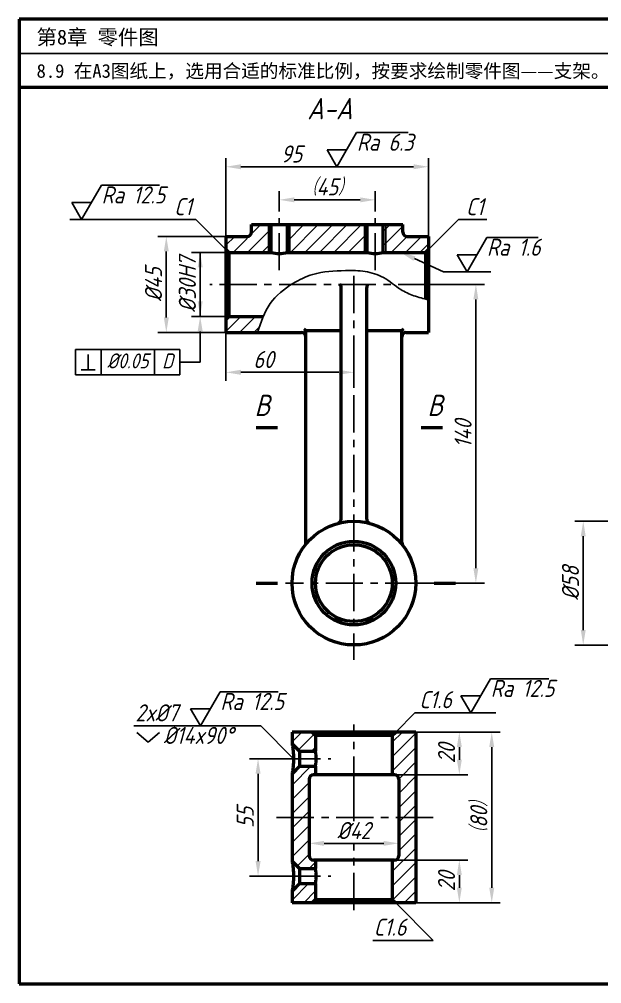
# Model space of a CAD drawing. Header units: millimetres. Extents: x 0 to 322, y 0 to 226.
# Drawn here: x 0 to 136.6, y 0 to 226 of the extents above; entities that cross this region are included whole.
import ezdxf

# ---------------------------------------------------------------- set-up
doc = ezdxf.new("R2010")
doc.units = ezdxf.units.MM
doc.header["$LTSCALE"] = 0.275
doc.linetypes.add('CENTER', pattern=[50.8, 31.75, -6.35, 6.35, -6.35])
for name, color, linetype in [('尺寸层', 7, 'Continuous'), ('点画线层', 7, 'CENTER'), ('细实线层', 7, 'Continuous')]:
    doc.layers.add(name, color=color, linetype=linetype)
doc.layers.add('粗实线层', color=7, linetype='Continuous', lineweight=50)
doc.styles.get("Standard").update_dxf_attribs({"font": 'gbeitc.shx', "height": 4, "bigfont": 'gbcbig.shx'})
doc.styles.add('宋体', font='SimSun.ttf', dxfattribs={"height": 3.5})
doc.dimstyles.new('ISO-25', dxfattribs={"dimtxt": 4, "dimasz": 3.5, "dimexe": 2, "dimexo": 0, "dimgap": 1, "dimtad": 1, "dimtoh": 1, "dimdsep": 46, "dimtxsty": 'Standard', "dimcen": 0, "dimclrd": 256, "dimclre": 256, "dimclrt": 256, "dimadec": 0, "dimazin": 0, "dimtfac": 1, "dimtmove": 0, "dimatfit": 2, "dimfxl": 0, "dimlwd": -1, "dimlwe": -1, "dimarcsym": 0})

# ---------------------------------------------------------------- blocks, each defined once
blk = doc.blocks.new('*D20')
at = {"layer": 'Defpoints', "color": 0, "transparency": 16777216}
for p in [(55.98, 52.72), (61.9, 52.72), (61.9, 25.22)]:
    blk.add_point(p, dxfattribs=at)
at = {"layer": '尺寸层', "transparency": 16777216}
for p, q in [((61.9, 52.72), (53.98, 52.72)), ((55.98, 28.72), (55.98, 49.22)), ((61.9, 25.22), (53.98, 25.22))]:
    blk.add_line(p, q, dxfattribs=at)
for points in [[(55.4, 49.22), (56.57, 49.22), (55.98, 52.72)], [(55.4, 28.72), (56.57, 28.72), (55.98, 25.22)]]:
    blk.add_solid(points, dxfattribs=at)
at = {"layer": '尺寸层', "transparency": 16777216, "insert": (52.98, 38.97), "char_height": 4, "attachment_point": 5, "rotation": 90}
blk.add_mtext('55', dxfattribs=at)
blk = doc.blocks.new('*D21')
at = {"layer": 'Defpoints', "color": 0, "transparency": 16777216}
for p in [(92.95, 58.97), (87.95, 48.97), (103.17, 48.97)]:
    blk.add_point(p, dxfattribs=at)
at = {"layer": '尺寸层', "transparency": 16777216}
for p, q in [((92.95, 58.97), (105.17, 58.97)), ((103.17, 55.47), (103.17, 52.47)), ((87.95, 48.97), (105.17, 48.97))]:
    blk.add_line(p, q, dxfattribs=at)
for points in [[(102.59, 55.47), (103.75, 55.47), (103.17, 58.97)], [(102.59, 52.47), (103.75, 52.47), (103.17, 48.97)]]:
    blk.add_solid(points, dxfattribs=at)
at = {"layer": '尺寸层', "transparency": 16777216, "insert": (100.17, 53.97), "char_height": 4, "attachment_point": 5, "rotation": 90}
blk.add_mtext('20', dxfattribs=at)
blk = doc.blocks.new('*D22')
at = {"layer": 'Defpoints', "color": 0, "transparency": 16777216}
for p in [(87.95, 28.97), (103.17, 28.97), (92.95, 18.97)]:
    blk.add_point(p, dxfattribs=at)
at = {"layer": '尺寸层', "transparency": 16777216}
for p, q in [((87.95, 28.97), (105.17, 28.97)), ((103.17, 22.47), (103.17, 25.47)), ((92.95, 18.97), (105.17, 18.97))]:
    blk.add_line(p, q, dxfattribs=at)
for points in [[(102.59, 25.47), (103.75, 25.47), (103.17, 28.97)], [(102.59, 22.47), (103.75, 22.47), (103.17, 18.97)]]:
    blk.add_solid(points, dxfattribs=at)
at = {"layer": '尺寸层', "transparency": 16777216, "insert": (100.17, 23.97), "char_height": 4, "attachment_point": 5, "rotation": 90}
blk.add_mtext('20', dxfattribs=at)
blk = doc.blocks.new('*D23')
at = {"layer": 'Defpoints', "color": 0, "transparency": 16777216}
for p in [(92.95, 58.97), (110.77, 58.97), (92.95, 18.97)]:
    blk.add_point(p, dxfattribs=at)
at = {"layer": '尺寸层', "transparency": 16777216}
for p, q in [((92.95, 58.97), (112.77, 58.97)), ((110.77, 22.47), (110.77, 55.47)), ((92.95, 18.97), (112.77, 18.97))]:
    blk.add_line(p, q, dxfattribs=at)
for points in [[(110.18, 55.47), (111.35, 55.47), (110.77, 58.97)], [(110.18, 22.47), (111.35, 22.47), (110.77, 18.97)]]:
    blk.add_solid(points, dxfattribs=at)
at = {"layer": '尺寸层', "transparency": 16777216, "insert": (107.77, 38.97), "char_height": 4, "attachment_point": 5, "rotation": 90}
blk.add_mtext('（80）', dxfattribs=at)
blk = doc.blocks.new('*D24')
at = {"layer": 'Defpoints', "color": 0, "transparency": 16777216}
for p in [(88.95, 32.89), (67.95, 29.97), (88.95, 29.97)]:
    blk.add_point(p, dxfattribs=at)
at = {"layer": '尺寸层', "transparency": 16777216}
for p, q in [((67.95, 29.97), (67.95, 34.89)), ((88.95, 29.97), (88.95, 34.89)), ((71.45, 32.89), (85.45, 32.89))]:
    blk.add_line(p, q, dxfattribs=at)
for points in [[(71.45, 33.47), (71.45, 32.31), (67.95, 32.89)], [(85.45, 33.47), (85.45, 32.31), (88.95, 32.89)]]:
    blk.add_solid(points, dxfattribs=at)
at = {"layer": '尺寸层', "transparency": 16777216, "insert": (78.45, 35.89), "char_height": 4, "attachment_point": 5}
blk.add_mtext('%%C42', dxfattribs=at)
blk = doc.blocks.new('*D29')
at = {"layer": 'Defpoints', "color": 0, "transparency": 16777216}
for p in [(97.58, 163.87), (107.05, 163.87), (94.55, 93.87)]:
    blk.add_point(p, dxfattribs=at)
at = {"layer": '尺寸层', "transparency": 16777216}
for p, q in [((97.58, 163.87), (109.05, 163.87)), ((107.05, 97.37), (107.05, 160.37)), ((94.55, 93.87), (109.05, 93.87))]:
    blk.add_line(p, q, dxfattribs=at)
for points in [[(106.46, 160.37), (107.63, 160.37), (107.05, 163.87)], [(106.46, 97.37), (107.63, 97.37), (107.05, 93.87)]]:
    blk.add_solid(points, dxfattribs=at)
at = {"layer": '尺寸层', "transparency": 16777216, "insert": (104.05, 128.87), "char_height": 4, "attachment_point": 5, "rotation": 90}
blk.add_mtext('140', dxfattribs=at)
blk = doc.blocks.new('*D30')
at = {"layer": 'Defpoints', "color": 0, "transparency": 16777216}
for p in [(48.45, 152.62), (78.45, 148.59), (78.45, 143.27)]:
    blk.add_point(p, dxfattribs=at)
at = {"layer": '尺寸层', "transparency": 16777216}
for p, q in [((48.45, 152.62), (48.45, 141.27)), ((78.45, 148.59), (78.45, 141.27)), ((51.95, 143.27), (74.95, 143.27))]:
    blk.add_line(p, q, dxfattribs=at)
for points in [[(51.95, 143.86), (51.95, 142.69), (48.45, 143.27)], [(74.95, 143.86), (74.95, 142.69), (78.45, 143.27)]]:
    blk.add_solid(points, dxfattribs=at)
at = {"layer": '尺寸层', "transparency": 16777216, "insert": (57.27, 146.27), "char_height": 4, "attachment_point": 5}
blk.add_mtext('60', dxfattribs=at)
blk = doc.blocks.new('*D31')
at = {"layer": 'Defpoints', "color": 0, "transparency": 16777216}
for p in [(83.45, 183.69), (60.95, 180.96), (83.45, 180.96)]:
    blk.add_point(p, dxfattribs=at)
at = {"layer": '尺寸层', "transparency": 16777216}
for p, q in [((60.95, 180.96), (60.95, 185.69)), ((83.45, 180.96), (83.45, 185.69)), ((64.45, 183.69), (79.95, 183.69))]:
    blk.add_line(p, q, dxfattribs=at)
for points in [[(64.45, 184.27), (64.45, 183.11), (60.95, 183.69)], [(79.95, 184.27), (79.95, 183.11), (83.45, 183.69)]]:
    blk.add_solid(points, dxfattribs=at)
at = {"layer": '尺寸层', "transparency": 16777216, "insert": (72.2, 186.69), "char_height": 4, "attachment_point": 5}
blk.add_mtext('（45）', dxfattribs=at)
blk = doc.blocks.new('*D32')
at = {"layer": 'Defpoints', "color": 0, "transparency": 16777216}
for p in [(95.95, 191.44), (48.45, 175.12), (95.95, 175.12)]:
    blk.add_point(p, dxfattribs=at)
at = {"layer": '尺寸层', "transparency": 16777216}
for p, q in [((48.45, 175.12), (48.45, 193.44)), ((95.95, 175.12), (95.95, 193.44)), ((51.95, 191.44), (92.45, 191.44))]:
    blk.add_line(p, q, dxfattribs=at)
for points in [[(51.95, 192.03), (51.95, 190.86), (48.45, 191.44)], [(92.45, 192.03), (92.45, 190.86), (95.95, 191.44)]]:
    blk.add_solid(points, dxfattribs=at)
at = {"layer": '尺寸层', "transparency": 16777216, "insert": (63.83, 194.44), "char_height": 4, "attachment_point": 5}
blk.add_mtext('95', dxfattribs=at)
blk = doc.blocks.new('*D34')
at = {"layer": 'Defpoints', "color": 0, "transparency": 16777216}
for p in [(34.47, 175.12), (48.45, 175.12), (48.45, 152.62)]:
    blk.add_point(p, dxfattribs=at)
at = {"layer": '尺寸层', "transparency": 16777216}
for p, q in [((48.45, 175.12), (32.47, 175.12)), ((34.47, 156.12), (34.47, 171.62)), ((48.45, 152.62), (32.47, 152.62))]:
    blk.add_line(p, q, dxfattribs=at)
for points in [[(33.89, 171.62), (35.05, 171.62), (34.47, 175.12)], [(33.89, 156.12), (35.05, 156.12), (34.47, 152.62)]]:
    blk.add_solid(points, dxfattribs=at)
at = {"layer": '尺寸层', "transparency": 16777216, "insert": (31.47, 163.87), "char_height": 4, "attachment_point": 5, "rotation": 90}
blk.add_mtext('%%C45', dxfattribs=at)
blk = doc.blocks.new('*D44')
at = {"layer": 'Defpoints', "color": 0, "transparency": 16777216}
for p in [(132.22, 108.37), (140.69, 108.37), (140.69, 79.37)]:
    blk.add_point(p, dxfattribs=at)
at = {"layer": '尺寸层', "transparency": 16777216}
for p, q in [((140.69, 108.37), (130.22, 108.37)), ((132.22, 82.87), (132.22, 104.87)), ((140.69, 79.37), (130.22, 79.37))]:
    blk.add_line(p, q, dxfattribs=at)
for points in [[(131.64, 104.87), (132.8, 104.87), (132.22, 108.37)], [(131.64, 82.87), (132.8, 82.87), (132.22, 79.37)]]:
    blk.add_solid(points, dxfattribs=at)
at = {"layer": '尺寸层', "transparency": 16777216, "insert": (129.22, 93.87), "char_height": 4, "attachment_point": 5, "rotation": 90}
blk.add_mtext('%%C58', dxfattribs=at)

msp = doc.modelspace()

# ---------------------------------------------------------------- hatches: boundary and pattern name
at = {"layer": '细实线层'}
h = msp.add_hatch(dxfattribs=at)
h.set_pattern_fill('ANSI31', color=256, scale=0.75)
h.paths.add_polyline_path([(58.447, 177.875), (54.447, 177.875), (54.447, 176.125, -0.4142136), (53.447, 175.125), (48.447, 175.125), (48.447, 172.075), (49.147, 171.375), (58.447, 171.375)])
h.paths.add_polyline_path([(59.047, 177.875), (58.447, 177.875), (58.447, 171.375), (59.047, 171.375)])
h.paths.add_polyline_path([(63.447, 177.875), (62.847, 177.875), (62.847, 171.375), (63.447, 171.375)])
h.paths.add_polyline_path([(80.947, 177.875), (63.447, 177.875), (63.447, 171.375), (80.947, 171.375)])
h.paths.add_polyline_path([(81.547, 177.875), (80.947, 177.875), (80.947, 171.375), (81.547, 171.375)])
h.paths.add_polyline_path([(85.947, 177.875), (85.347, 177.875), (85.347, 171.375), (85.947, 171.375)])
h.paths.add_polyline_path([(95.947, 175.125), (90.947, 175.125, -0.4142136), (89.947, 176.125), (89.947, 177.875), (85.947, 177.875), (85.947, 171.375), (95.247, 171.375), (95.947, 172.075)])
h = msp.add_hatch(dxfattribs=at)
h.set_pattern_fill('ANSI31', color=256, scale=0.75)
edge = h.paths.add_edge_path()
edge.add_spline(control_points=[(55.845, 152.625), (56.264, 153.895), (56.682, 155.165), (57.195, 156.375)], knot_values=[0, 0, 0, 0, 3.9300987, 3.9300987, 3.9300987, 3.9300987], degree=3, periodic=0)
edge.add_line((57.195, 156.375), (49.147, 156.375))
edge.add_line((49.147, 156.375), (48.447, 155.675))
edge.add_line((48.447, 155.675), (48.447, 152.625))
edge.add_line((48.447, 152.625), (55.845, 152.625))
h = msp.add_hatch(dxfattribs=at)
h.set_pattern_fill('ANSI31', color=256, scale=0.75)
h.set_pattern_definition([(45, (0, 6.1671), (-1.6838, 1.6838), [])])
h.paths.add_polyline_path([(92.947, 58.969), (88.247, 58.969), (87.447, 58.169), (87.447, 48.969), (87.947, 48.969, -0.4142136), (88.947, 47.969), (88.947, 38.969), (92.947, 38.969)])
h.paths.add_polyline_path([(92.947, 38.969), (88.947, 38.969), (88.947, 29.969, -0.4142136), (87.947, 28.969), (87.447, 28.969), (87.447, 19.769), (88.247, 18.969), (92.947, 18.969)])
h.paths.add_polyline_path([(69.447, 23.469), (65.697, 23.469), (63.947, 21.719), (63.947, 18.969), (68.647, 18.969), (69.447, 19.769)])
h.paths.add_polyline_path([(67.947, 38.969), (63.947, 38.969), (63.947, 28.719), (65.697, 26.969), (69.447, 26.969), (69.447, 28.969), (68.947, 28.969, -0.4142136), (67.947, 29.969)])
h.paths.add_polyline_path([(67.947, 47.969, -0.4142136), (68.947, 48.969), (69.447, 48.969), (69.447, 50.969), (65.697, 50.969), (63.947, 49.219), (63.947, 38.969), (67.947, 38.969)])
h.paths.add_polyline_path([(69.447, 58.169), (68.647, 58.969), (63.947, 58.969), (63.947, 56.219), (65.697, 54.469), (69.447, 54.469)])

# ---------------------------------------------------------------- linework, layer by layer
at = {"lineweight": 50}
for p, q in [((322, 226), (0, 226)), ((0, 226), (0, 0)), ((322, 210), (0, 210)), ((0, 0), (322, 0))]:
    msp.add_line(p, q, dxfattribs=at)
msp.add_line((322, 218), (0, 218))
at = {"layer": '尺寸层'}
for p, q in [((74.472, 191.445), (79.091, 199.445)), ((79.091, 199.445), (91.169, 199.445)), ((76.782, 195.445), (72.163, 195.445)), ((74.472, 191.445), (72.163, 195.445)), ((14.625, 179.101), (19.243, 187.101)), ((19.243, 187.101), (32.886, 187.101)), ((16.934, 183.101), (12.315, 183.101)), ((14.625, 179.101), (12.315, 183.101)), ((41.421, 179.101), (11.821, 179.101)), ((48.447, 172.075), (41.421, 179.101)), ((95.947, 172.075), (102.973, 179.101)), ((102.973, 179.101), (109.649, 179.101)), ((104.97, 166.842), (109.588, 174.842)), ((109.588, 174.842), (121.666, 174.842)), ((49.147, 171.375), (40.408, 171.375)), ((42.408, 171.375), (42.408, 156.375)), ((92.637, 169.926), (99.421, 166.842)), ((107.279, 170.842), (102.66, 170.842)), ((104.97, 166.842), (102.66, 170.842)), ((99.421, 166.842), (110.585, 166.842)), ((49.147, 156.375), (40.408, 156.375)), ((37.67, 148.653), (13.17, 148.653)), ((13.17, 148.653), (13.17, 142.653)), ((16.142, 147.45), (16.142, 143.89)), ((19.17, 148.653), (19.17, 142.653)), ((31.67, 148.653), (31.67, 142.653)), ((37.67, 142.653), (37.67, 148.653)), ((42.408, 145.653), (37.67, 145.653)), ((13.17, 142.653), (37.67, 142.653)), ((17.811, 143.89), (14.474, 143.89)), ((105.852, 63.474), (110.471, 71.474)), ((110.471, 71.474), (124.113, 71.474)), ((42.472, 60.399), (47.091, 68.399)), ((47.091, 68.399), (60.733, 68.399)), ((108.162, 67.474), (103.543, 67.474)), ((105.852, 63.474), (103.543, 67.474)), ((44.781, 64.399), (40.163, 64.399)), ((42.472, 60.399), (40.163, 64.399)), ((88.247, 58.969), (92.751, 63.474)), ((92.751, 63.474), (111.712, 63.474)), ((56.615, 60.399), (26.828, 60.399)), ((27.537, 58.848), (30.194, 56.618)), ((30.194, 56.618), (32.851, 58.848)), ((64.294, 52.719), (56.615, 60.399)), ((88.247, 18.969), (97.052, 10.164)), ((97.052, 10.164), (82.898, 10.164))]:
    msp.add_line(p, q, dxfattribs=at)
for points in [[(41.825, 167.875), (42.992, 167.875), (42.408, 171.375)], [(92.395, 169.395), (92.878, 170.457), (89.45, 171.375)], [(42.992, 159.875), (41.825, 159.875), (42.408, 156.375)]]:
    msp.add_solid(points, dxfattribs=at)
at = {"layer": '点画线层'}
for p, q in [((60.947, 167.186), (60.947, 180.963)), ((83.447, 167.186), (83.447, 180.963)), ((78.447, 165.862), (78.447, 75.901)), ((97.576, 163.875), (44.65, 163.875)), ((94.55, 93.875), (62.44, 93.875)), ((78.447, 44.489), (78.447, 60.776)), ((61.901, 52.719), (73.065, 52.719)), ((78.447, 44.489), (78.447, 38.116)), ((97.014, 38.969), (59.883, 38.969)), ((78.447, 17.261), (78.447, 32.7)), ((61.901, 25.219), (73.065, 25.219))]:
    msp.add_line(p, q, dxfattribs=at)
at = {"layer": '粗实线层'}
for p, q in [((54.447, 177.875), (89.947, 177.875)), ((54.447, 176.125), (54.447, 177.875)), ((59.047, 171.375), (59.047, 177.875)), ((62.847, 171.375), (62.847, 177.875)), ((81.547, 171.375), (81.547, 177.875)), ((85.347, 171.375), (85.347, 177.875)), ((89.947, 176.125), (89.947, 177.875)), ((48.447, 175.125), (48.447, 163.875)), ((48.447, 175.125), (53.447, 175.125)), ((90.947, 175.125), (95.947, 175.125)), ((95.947, 175.125), (95.947, 163.875)), ((49.147, 171.375), (48.447, 172.075)), ((95.247, 171.375), (95.947, 172.075)), ((49.147, 171.375), (59.047, 171.375)), ((49.147, 171.375), (49.147, 156.375)), ((62.847, 171.375), (81.547, 171.375)), ((85.347, 171.375), (95.247, 171.375)), ((95.247, 171.375), (95.247, 160.412)), ((48.447, 163.875), (48.447, 152.625)), ((75.447, 108.85), (75.447, 163.168)), ((81.447, 108.85), (81.447, 163.168)), ((95.947, 163.875), (95.947, 152.625)), ((49.147, 156.375), (48.447, 155.675)), ((49.147, 156.375), (57.195, 156.375)), ((48.447, 152.625), (66.197, 152.625)), ((67.197, 103.371), (67.197, 153.032)), ((75.447, 153.032), (67.197, 153.032)), ((89.697, 153.032), (81.447, 153.032)), ((89.697, 103.371), (89.697, 153.032)), ((90.697, 152.625), (95.947, 152.625)), ((55.515, 130.366), (60.515, 130.366)), ((94.233, 130.366), (99.233, 130.366)), ((55.515, 93.875), (60.515, 93.875)), ((97.286, 93.875), (102.286, 93.875)), ((92.947, 58.969), (63.947, 58.969)), ((63.947, 58.969), (63.947, 56.219)), ((69.447, 58.169), (68.647, 58.969)), ((87.447, 58.169), (88.247, 58.969)), ((92.947, 58.969), (92.947, 18.969)), ((87.447, 58.169), (69.447, 58.169)), ((69.447, 58.169), (69.447, 54.469)), ((87.447, 58.169), (87.447, 48.969)), ((65.697, 54.469), (63.947, 56.219)), ((65.697, 54.469), (65.697, 50.969)), ((65.697, 54.469), (69.447, 54.469)), ((65.697, 50.969), (63.947, 49.219)), ((65.697, 50.969), (69.447, 50.969)), ((69.447, 50.969), (69.447, 48.969)), ((63.947, 49.219), (63.947, 28.719)), ((67.947, 47.969), (67.947, 29.969)), ((87.947, 48.969), (68.947, 48.969)), ((88.947, 47.969), (88.947, 29.969)), ((65.697, 26.969), (63.947, 28.719)), ((87.947, 28.969), (68.947, 28.969)), ((69.447, 28.969), (69.447, 26.969)), ((87.447, 28.969), (87.447, 19.769)), ((65.697, 26.969), (65.697, 23.469)), ((65.697, 26.969), (69.447, 26.969)), ((65.697, 23.469), (63.947, 21.719)), ((65.697, 23.469), (69.447, 23.469)), ((69.447, 23.469), (69.447, 19.769)), ((63.947, 21.719), (63.947, 18.969)), ((92.947, 18.969), (63.947, 18.969)), ((69.447, 19.769), (68.647, 18.969)), ((69.447, 19.769), (87.447, 19.769)), ((87.447, 19.769), (88.247, 18.969))]:
    msp.add_line(p, q, dxfattribs=at)
for radius in [14.5, 9.8, 9]:
    msp.add_circle((78.447, 93.875), radius, dxfattribs=at)
for centre, radius, start, end in [((53.447, 176.125), 1, 270, 0), ((90.947, 176.125), 1, 180, 270), ((60.947, 178.63), 7.5, 255.32515, 284.67485), ((83.447, 178.63), 7.5, 255.32515, 284.67485), ((74.447, 163.168), 1, 0, 45), ((82.447, 163.168), 1, 135, 180), ((66.197, 151.625), 1, 0, 90), ((66.382, 152.453), 1, 35.40821, 66.58703), ((90.512, 152.453), 1, 113.41297, 144.59179), ((90.697, 151.625), 1, 90, 180), ((74.447, 108.85), 1, 284.95525, 360), ((82.447, 108.85), 1, 180, 255.04475), ((66.197, 103.371), 1, 322.21567, 0), ((90.697, 103.371), 1, 180, 217.78433), ((68.947, 47.969), 1, 90, 180), ((87.947, 47.969), 1, 0, 90), ((68.947, 29.969), 1, 180, 270), ((87.947, 29.969), 1, 270, 0)]:
    msp.add_arc(centre, radius, start, end, dxfattribs=at)
for points, knots in [([(63.947, 56.219), (63.947, 56.219), (63.952, 56.195), (63.971, 56.095), (63.985, 56.019), (64.02, 55.823), (64.041, 55.702), (64.085, 55.427), (64.108, 55.273), (64.152, 54.955), (64.173, 54.78), (64.213, 54.404), (64.232, 54.202), (64.262, 53.786), (64.274, 53.571), (64.29, 53.141), (64.294, 52.926), (64.294, 52.512), (64.29, 52.297), (64.274, 51.867), (64.262, 51.652), (64.232, 51.236), (64.213, 51.035), (64.173, 50.659), (64.152, 50.484), (64.108, 50.165), (64.085, 50.011), (64.041, 49.737), (64.02, 49.616), (63.985, 49.419), (63.971, 49.344), (63.952, 49.244), (63.947, 49.219), (63.947, 49.219)], [10.0618901, 10.0618901, 10.0618901, 10.0618901, 11.3353472, 11.3353472, 12.6088043, 12.6088043, 13.8822614, 13.8822614, 15.1557185, 15.1557185, 16.3977339, 16.3977339, 17.6397494, 17.6397494, 18.8817648, 18.8817648, 20.1237802, 20.1237802, 21.3657957, 21.3657957, 22.6078111, 22.6078111, 23.8498266, 23.8498266, 25.091842, 25.091842, 26.3652991, 26.3652991, 27.6387562, 27.6387562, 28.9122133, 28.9122133, 30.1856704, 30.1856704, 30.1856704, 30.1856704]), ([(69.619, 52.719), (69.619, 52.83), (69.617, 52.943), (69.608, 53.17), (69.602, 53.282), (69.585, 53.498), (69.575, 53.601), (69.554, 53.792), (69.543, 53.879), (69.522, 54.034), (69.511, 54.107), (69.49, 54.235), (69.48, 54.291), (69.464, 54.38), (69.458, 54.414), (69.449, 54.459), (69.447, 54.469), (69.447, 54.469)], [0, 0, 0, 0, 0.6610324, 0.6610324, 1.3220649, 1.3220649, 1.9830973, 1.9830973, 2.6441298, 2.6441298, 3.3051292, 3.3051292, 3.9661286, 3.9661286, 4.6271281, 4.6271281, 5.2881275, 5.2881275, 5.2881275, 5.2881275]), ([(69.447, 50.969), (69.447, 50.969), (69.449, 50.98), (69.458, 51.024), (69.464, 51.058), (69.48, 51.148), (69.49, 51.203), (69.511, 51.332), (69.522, 51.404), (69.543, 51.559), (69.554, 51.647), (69.575, 51.838), (69.585, 51.941), (69.602, 52.157), (69.608, 52.269), (69.617, 52.495), (69.619, 52.609), (69.619, 52.719)], [15.8643824, 15.8643824, 15.8643824, 15.8643824, 16.5253818, 16.5253818, 17.1863813, 17.1863813, 17.8473807, 17.8473807, 18.5083801, 18.5083801, 19.1694126, 19.1694126, 19.830445, 19.830445, 20.4914774, 20.4914774, 21.1525099, 21.1525099, 21.1525099, 21.1525099]), ([(63.947, 28.719), (63.947, 28.719), (63.952, 28.695), (63.971, 28.595), (63.985, 28.519), (64.02, 28.323), (64.041, 28.202), (64.085, 27.927), (64.108, 27.773), (64.152, 27.455), (64.173, 27.28), (64.213, 26.904), (64.232, 26.702), (64.262, 26.286), (64.274, 26.071), (64.29, 25.641), (64.294, 25.426), (64.294, 25.012), (64.29, 24.797), (64.274, 24.367), (64.262, 24.152), (64.232, 23.736), (64.213, 23.535), (64.173, 23.159), (64.152, 22.984), (64.108, 22.665), (64.085, 22.511), (64.041, 22.237), (64.02, 22.116), (63.985, 21.919), (63.971, 21.844), (63.952, 21.744), (63.947, 21.719), (63.947, 21.719)], [10.0618901, 10.0618901, 10.0618901, 10.0618901, 11.3353472, 11.3353472, 12.6088043, 12.6088043, 13.8822614, 13.8822614, 15.1557185, 15.1557185, 16.3977339, 16.3977339, 17.6397494, 17.6397494, 18.8817648, 18.8817648, 20.1237802, 20.1237802, 21.3657957, 21.3657957, 22.6078111, 22.6078111, 23.8498266, 23.8498266, 25.091842, 25.091842, 26.3652991, 26.3652991, 27.6387562, 27.6387562, 28.9122133, 28.9122133, 30.1856704, 30.1856704, 30.1856704, 30.1856704]), ([(69.619, 25.219), (69.619, 25.33), (69.617, 25.443), (69.608, 25.67), (69.602, 25.782), (69.585, 25.998), (69.575, 26.101), (69.554, 26.292), (69.543, 26.379), (69.522, 26.534), (69.511, 26.607), (69.49, 26.735), (69.48, 26.791), (69.464, 26.88), (69.458, 26.914), (69.449, 26.959), (69.447, 26.969), (69.447, 26.969)], [0, 0, 0, 0, 0.6610324, 0.6610324, 1.3220649, 1.3220649, 1.9830973, 1.9830973, 2.6441298, 2.6441298, 3.3051292, 3.3051292, 3.9661286, 3.9661286, 4.6271281, 4.6271281, 5.2881275, 5.2881275, 5.2881275, 5.2881275]), ([(69.447, 23.469), (69.447, 23.469), (69.449, 23.48), (69.458, 23.524), (69.464, 23.558), (69.48, 23.648), (69.49, 23.703), (69.511, 23.832), (69.522, 23.904), (69.543, 24.059), (69.554, 24.147), (69.575, 24.338), (69.585, 24.441), (69.602, 24.657), (69.608, 24.769), (69.617, 24.995), (69.619, 25.109), (69.619, 25.219)], [15.8643824, 15.8643824, 15.8643824, 15.8643824, 16.5253818, 16.5253818, 17.1863813, 17.1863813, 17.8473807, 17.8473807, 18.5083801, 18.5083801, 19.1694126, 19.1694126, 19.830445, 19.830445, 20.4914774, 20.4914774, 21.1525099, 21.1525099, 21.1525099, 21.1525099])]:
    msp.add_open_spline(points, degree=3, knots=knots, dxfattribs=at)
at = {"layer": '细实线层'}
for p, q in [((58.447, 171.375), (58.447, 177.875)), ((63.447, 171.375), (63.447, 177.875)), ((80.947, 171.375), (80.947, 177.875)), ((85.947, 171.375), (85.947, 177.875)), ((42.408, 145.653), (42.408, 152.875))]:
    msp.add_line(p, q, dxfattribs=at)
msp.add_spline([(55.845, 152.625), (58.818, 159.37), (64.155, 164.066), (68.806, 166.207), (76.456, 167.099), (81.113, 166.888), (85.375, 165.478), (89.438, 162.692), (92.489, 161.229), (95.947, 160.235)], degree=3, dxfattribs=at)
msp.add_solid([(42.992, 152.875), (41.825, 152.875), (42.408, 156.375)], dxfattribs=at)

# ---------------------------------------------------------------- texts
at = {"style": '宋体'}
for s, height, p in [('第8章 零件图', 3.5, (4.054, 220.072)), ('8.9 在A3图纸上，选用合适的标准比例，按要求绘制零件图——支架。', 3.2, (4.054, 212.299))]:
    msp.add_text(s, height=height, dxfattribs=at).set_placement(p)
at = {"layer": '尺寸层'}
for s, height, p in [('Ra 6.3', 4, (79.149, 195.183)), ('Ra 12.5', 4, (19.301, 182.839)), ('C1', 4, (36.302, 180.088)), ('C1', 4, (104.727, 180.088)), ('Ra 1.6', 4, (109.646, 170.581)), ('%%C0.05', 3.5, (20.594, 144.203)), ('D', 3.5, (33.495, 144.203)), ('Ra 12.5', 4, (110.529, 67.212)), ('Ra 12.5', 4, (47.149, 64.137)), ('C1.6', 4, (93.778, 64.559)), ('2x%%C7', 4, (27.242, 61.47)), ('%%C14x90%%D', 4, (33.841, 56.191)), ('C1.6', 4, (83.108, 11.249))]:
    msp.add_text(s, height=height, dxfattribs=at).set_placement(p)
at = {"layer": '尺寸层', "insert": (39.408, 163.875), "char_height": 4, "attachment_point": 5, "rotation": 90}
msp.add_mtext('%%C30H7', dxfattribs=at)
at = {"layer": '细实线层'}
for s, p in [('A-A', (67.512, 202.559)), ('B', (55.149, 133.022)), ('B', (95.683, 133.022))]:
    msp.add_text(s, height=5, dxfattribs=at).set_placement(p)

# ---------------------------------------------------------------- dimensions: what is measured, and where the dimension line sits
at = {"layer": '尺寸层'}
for base, p1, p2, text, picture, middle in [((95.947, 191.445), (48.447, 175.125), (95.947, 175.125), '95', '*D32', (63.825, 191.445)), ((78.447, 143.274), (48.447, 152.625), (78.447, 148.594), '60', '*D30', (57.268, 143.274))]:
    dim = msp.add_linear_dim(base=base, p1=p1, p2=p2, text=text, dimstyle='ISO-25', dxfattribs=at)
    dim.commit()
    dim.dimension.update_dxf_attribs({"geometry": picture, "text_midpoint": middle, "dimtype": 160})
for base, p1, p2, text, picture, middle in [((83.447, 183.691), (60.947, 180.963), (83.447, 180.963), '（45）', '*D31', (72.197, 186.691)), ((88.947, 32.891), (67.947, 29.969), (88.947, 29.969), '%%C42', '*D24', (78.447, 35.891))]:
    dim = msp.add_linear_dim(base=base, p1=p1, p2=p2, text=text, dimstyle='ISO-25', dxfattribs=at)
    dim.commit()
    dim.dimension.update_dxf_attribs({"geometry": picture, "text_midpoint": middle})
for base, p1, p2, text, picture, middle in [((34.47, 175.125), (48.447, 152.625), (48.447, 175.125), '%%C45', '*D34', (31.47, 163.875)), ((107.046, 163.875), (94.55, 93.875), (97.576, 163.875), '140', '*D29', (104.046, 128.875)), ((132.22, 108.375), (140.687, 79.375), (140.687, 108.375), '%%C58', '*D44', (129.22, 93.875)), ((103.169, 48.969), (92.947, 58.969), (87.947, 48.969), '20', '*D21', (100.169, 53.969)), ((110.767, 58.969), (92.947, 18.969), (92.947, 58.969), '（80）', '*D23', (107.767, 38.969)), ((55.983, 52.719), (61.901, 25.219), (61.901, 52.719), '55', '*D20', (52.983, 38.969)), ((103.169, 28.969), (92.947, 18.969), (87.947, 28.969), '20', '*D22', (100.169, 23.969))]:
    dim = msp.add_linear_dim(base=base, p1=p1, p2=p2, angle=90, text=text, dimstyle='ISO-25', dxfattribs=at)
    dim.commit()
    dim.dimension.update_dxf_attribs({"geometry": picture, "text_midpoint": middle})

doc.saveas('drawing.dxf')
